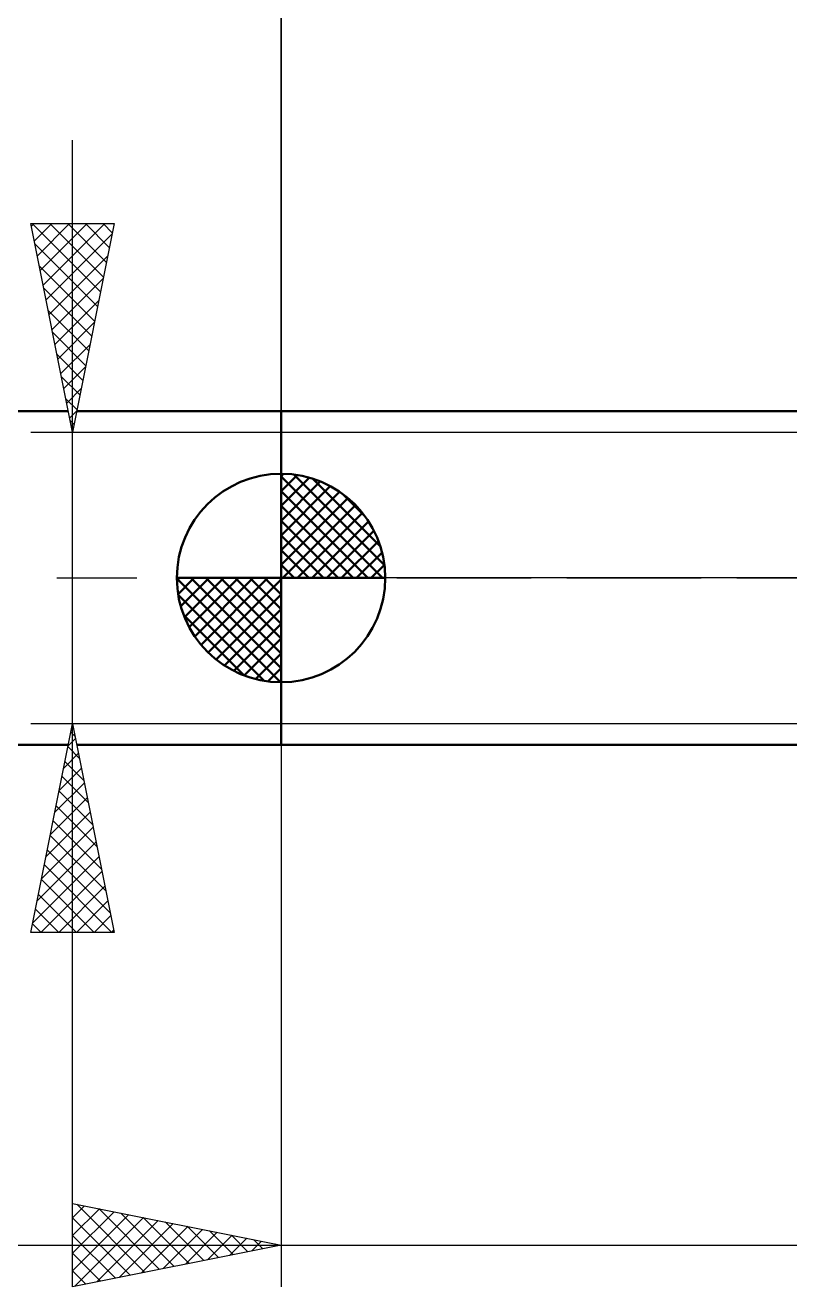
# Model space of a CAD drawing. Header units: millimetres. Extents: x -77 to 81, y -33 to 48.
# Drawn here: x -6.14 to 12.21, y -17 to 13.26 of the extents above; entities that cross this region are included whole.
import ezdxf

# ---------------------------------------------------------------- set-up
doc = ezdxf.new("R2010")
doc.units = ezdxf.units.MM
doc.header["$LTSCALE"] = 4.8
doc.linetypes.add('LONGDASH_DASH', pattern=[0.85, 0.4, -0.2, 0.05, -0.2])
for name, color, linetype in [('1', 4, 'CONTINUOUS'), ('2', 7, 'CONTINUOUS'), ('4', 2, 'LONGDASH_DASH'), ('NOCUT', 7, 'CONTINUOUS'), ('SK1', 4, 'CONTINUOUS'), ('SK2', 7, 'CONTINUOUS'), ('SK4', 2, 'LONGDASH_DASH')]:
    doc.layers.add(name, color=color, linetype=linetype)

msp = doc.modelspace()

# ---------------------------------------------------------------- linework, layer by layer
at = {"layer": '1', "color": 4, "linetype": 'CONTINUOUS', "lineweight": 50}
for p, q in [((0, 4), (15.284, 4)), ((0, -4), (0, 4)), ((0, -4), (15.284, -4))]:
    msp.add_line(p, q, dxfattribs=at)
at = {"layer": '2', "color": 7, "linetype": 'CONTINUOUS', "lineweight": 25}
for p, q in [((0, 0), (0, 31)), ((0, -4), (0, -17)), ((-5, -17), (-5, -15)), ((-5, -15), (0, -16)), ((-5, -15.346), (-4.712, -15.058)), ((-5, -15.77), (-4.358, -15.128)), ((-4.902, -15.02), (-3.268, -16.654)), ((-4.372, -15.126), (-2.914, -16.583)), ((-5, -16.194), (-4.005, -15.199)), ((-5, -16.619), (-3.651, -15.27)), ((-5, -15.346), (-3.621, -16.724)), ((-4.946, -16.989), (-3.298, -15.34)), ((-4.416, -16.883), (-2.944, -15.411)), ((-3.841, -15.232), (-2.561, -16.512)), ((-3.311, -15.338), (-2.207, -16.441)), ((-3.886, -16.777), (-2.591, -15.482)), ((-3.355, -16.671), (-2.237, -15.553)), ((-2.825, -16.565), (-1.883, -15.623)), ((-2.781, -15.444), (-1.854, -16.371)), ((-2.295, -16.459), (-1.53, -15.694)), ((-2.25, -15.55), (-1.5, -16.3)), ((-1.72, -15.656), (-1.147, -16.229)), ((-21.875, -16), (22.54, -16)), ((-5, -15.77), (-3.975, -16.795)), ((0, -16), (-5, -17)), ((-1.764, -16.353), (-1.176, -15.765)), ((-1.234, -16.247), (-0.823, -15.835)), ((-1.19, -15.762), (-0.793, -16.159)), ((-0.704, -16.141), (-0.469, -15.906)), ((-0.659, -15.868), (-0.439, -16.088)), ((-0.173, -16.035), (-0.116, -15.977)), ((-0.129, -15.974), (-0.086, -16.017)), ((-5, -16.194), (-4.329, -16.866)), ((-5, -16.619), (-4.682, -16.936))]:
    msp.add_line(p, q, dxfattribs=at)
at = {"layer": '4', "color": 2, "linetype": 'LONGDASH_DASH', "lineweight": 25}
msp.add_line((0, 0), (40.738, 0), dxfattribs=at)
at = {"layer": 'NOCUT', "color": 7, "linetype": 'CONTINUOUS', "lineweight": 25}
for p, q in [((0, 0), (0, 4)), ((0, 4), (15.538, 4)), ((15.538, 0), (0, 0))]:
    msp.add_line(p, q, dxfattribs=at)
at = {"layer": 'SK1', "color": 4, "linetype": 'CONTINUOUS', "lineweight": 50}
for p, q in [((-5.1, 4), (-43.862, 4)), ((0, 4), (-4.9, 4)), ((0, 0), (0, 2.5)), ((0, 2.435), (0.063, 2.498)), ((0, 2.081), (0.387, 2.469)), ((0, 2.435), (2.435, 0)), ((0.308, 2.481), (2.481, 0.308)), ((0, 1.728), (0.677, 2.405)), ((0, 1.374), (0.941, 2.315)), ((0, 1.021), (1.182, 2.202)), ((0.761, 2.381), (2.381, 0.761)), ((0, 2.081), (2.081, 0)), ((0, 0.667), (1.401, 2.069)), ((0, 0.314), (1.604, 1.917)), ((1.486, 2.01), (2.01, 1.486)), ((0, 1.728), (1.728, 0)), ((0.04, 0), (1.787, 1.747)), ((0.393, 0), (1.953, 1.559)), ((0, 1.374), (1.374, 0)), ((0.747, 0), (2.101, 1.354)), ((0, 1.021), (1.021, 0)), ((1.101, 0), (2.229, 1.129)), ((0, 0.667), (0.667, 0)), ((1.454, 0), (2.338, 0.884)), ((1.808, 0), (2.423, 0.615)), ((0, 0.314), (0.314, 0)), ((2.161, 0), (2.479, 0.318)), ((0, 0), (-2.5, 0)), ((-2.498, -0.063), (-2.435, 0)), ((-2.469, -0.387), (-2.081, 0)), ((-2.405, -0.677), (-1.728, 0)), ((-2.315, -0.941), (-1.374, 0)), ((-2.202, -1.182), (-1.021, 0)), ((-2.161, 0), (0, -2.161)), ((-2.069, -1.401), (-0.667, 0)), ((-1.917, -1.604), (-0.314, 0)), ((-1.808, 0), (0, -1.808)), ((-1.454, 0), (0, -1.454)), ((-1.101, 0), (0, -1.101)), ((-0.747, 0), (0, -0.747)), ((-0.393, 0), (0, -0.393)), ((-0.04, 0), (0, -0.04)), ((0, 0), (2.5, 0)), ((0, -2.5), (0, 0)), ((-2.5, -0.015), (-0.015, -2.5)), ((-1.747, -1.787), (0, -0.04)), ((-2.466, -0.402), (-0.402, -2.466)), ((-1.559, -1.953), (0, -0.393)), ((-2.337, -0.884), (-0.884, -2.337)), ((-1.354, -2.101), (0, -0.747)), ((-1.129, -2.229), (0, -1.101)), ((-0.884, -2.338), (0, -1.454)), ((-0.615, -2.423), (0, -1.808)), ((-0.318, -2.479), (0, -2.161)), ((-43.862, -4), (-5.1, -4)), ((-4.9, -4), (0, -4))]:
    msp.add_line(p, q, dxfattribs=at)
for start, end in [(90, 180), (0, 90), (180, 270), (270, 0)]:
    msp.add_arc((0, 0), 2.5, start, end, dxfattribs=at)
at = {"layer": 'SK2', "color": 7, "linetype": 'CONTINUOUS', "lineweight": 25}
for p, q in [((0, 17), (0, 4)), ((-5, -16.975), (-5, 10.5)), ((-5, 3.5), (-6, 8.5)), ((-6, 8.5), (-4, 8.5)), ((-5.987, 8.437), (-5.925, 8.5)), ((-5.968, 8.5), (-4.328, 6.86)), ((-5.917, 8.084), (-5.501, 8.5)), ((-5.846, 7.73), (-5.076, 8.5)), ((-5.775, 7.377), (-4.652, 8.5)), ((-5.705, 7.023), (-4.228, 8.5)), ((-5.544, 8.5), (-4.257, 7.214)), ((-5.119, 8.5), (-4.187, 7.567)), ((-4, 8.5), (-5, 3.5)), ((-4.695, 8.5), (-4.116, 7.921)), ((-4.271, 8.5), (-4.045, 8.274)), ((-5.634, 6.67), (-4.049, 8.255)), ((-5.902, 8.01), (-4.399, 6.507)), ((-5.563, 6.316), (-4.155, 7.724)), ((-5.796, 7.48), (-4.469, 6.153)), ((-5.493, 5.963), (-4.261, 7.194)), ((-5.69, 6.949), (-4.54, 5.799)), ((-5.422, 5.609), (-4.367, 6.664)), ((-5.584, 6.419), (-4.611, 5.446)), ((-5.351, 5.256), (-4.473, 6.133)), ((-5.478, 5.889), (-4.682, 5.092)), ((-5.28, 4.902), (-4.579, 5.603)), ((-5.372, 5.358), (-4.752, 4.739)), ((-5.21, 4.548), (-4.685, 5.073)), ((-5.266, 4.828), (-4.823, 4.385)), ((-5.139, 4.195), (-4.792, 4.542)), ((-5.16, 4.298), (-4.894, 4.032)), ((-5.068, 3.841), (-4.898, 4.012)), ((-5.053, 3.767), (-4.964, 3.678)), ((-6, 3.5), (16.404, 3.5)), ((-5, -3.5), (-6, -3.5)), ((-6, -8.5), (-5, -3.5)), ((16.404, -3.5), (-5, -3.5)), ((-5, -3.5), (-4, -8.5)), ((-5.106, -4.028), (-4.93, -3.852)), ((-5.04, -3.7), (-4.94, -3.8)), ((-5.212, -4.558), (-4.859, -4.205)), ((-5.111, -4.053), (-4.834, -4.33)), ((-5.181, -4.407), (-4.728, -4.861)), ((-5.318, -5.088), (-4.788, -4.559)), ((-5.252, -4.761), (-4.622, -5.391)), ((-5.424, -5.619), (-4.717, -4.913)), ((-5.323, -5.114), (-4.516, -5.921)), ((-5.53, -6.149), (-4.647, -5.266)), ((-5.636, -6.679), (-4.576, -5.62)), ((-5.394, -5.468), (-4.41, -6.452)), ((-5.742, -7.21), (-4.505, -5.973)), ((-5.464, -5.821), (-4.304, -6.982)), ((-5.848, -7.74), (-4.435, -6.327)), ((-5.535, -6.175), (-4.198, -7.512)), ((-5.606, -6.528), (-4.092, -8.042)), ((-5.954, -8.27), (-4.364, -6.68)), ((-5.676, -6.882), (-4.058, -8.5)), ((-5.759, -8.5), (-4.293, -7.034)), ((-5.747, -7.235), (-4.483, -8.5)), ((-5.335, -8.5), (-4.223, -7.387)), ((-5.818, -7.589), (-4.907, -8.5)), ((-4.911, -8.5), (-4.152, -7.741)), ((-5.889, -7.943), (-5.331, -8.5)), ((-4.487, -8.5), (-4.081, -8.094)), ((-5.959, -8.296), (-5.755, -8.5)), ((-4.062, -8.5), (-4.01, -8.448)), ((-4, -8.5), (-6, -8.5))]:
    msp.add_line(p, q, dxfattribs=at)
at = {"layer": 'SK4', "color": 2, "linetype": 'LONGDASH_DASH', "lineweight": 25}
msp.add_line((-50.262, 0), (46.738, 0), dxfattribs=at)

doc.saveas('drawing.dxf')
